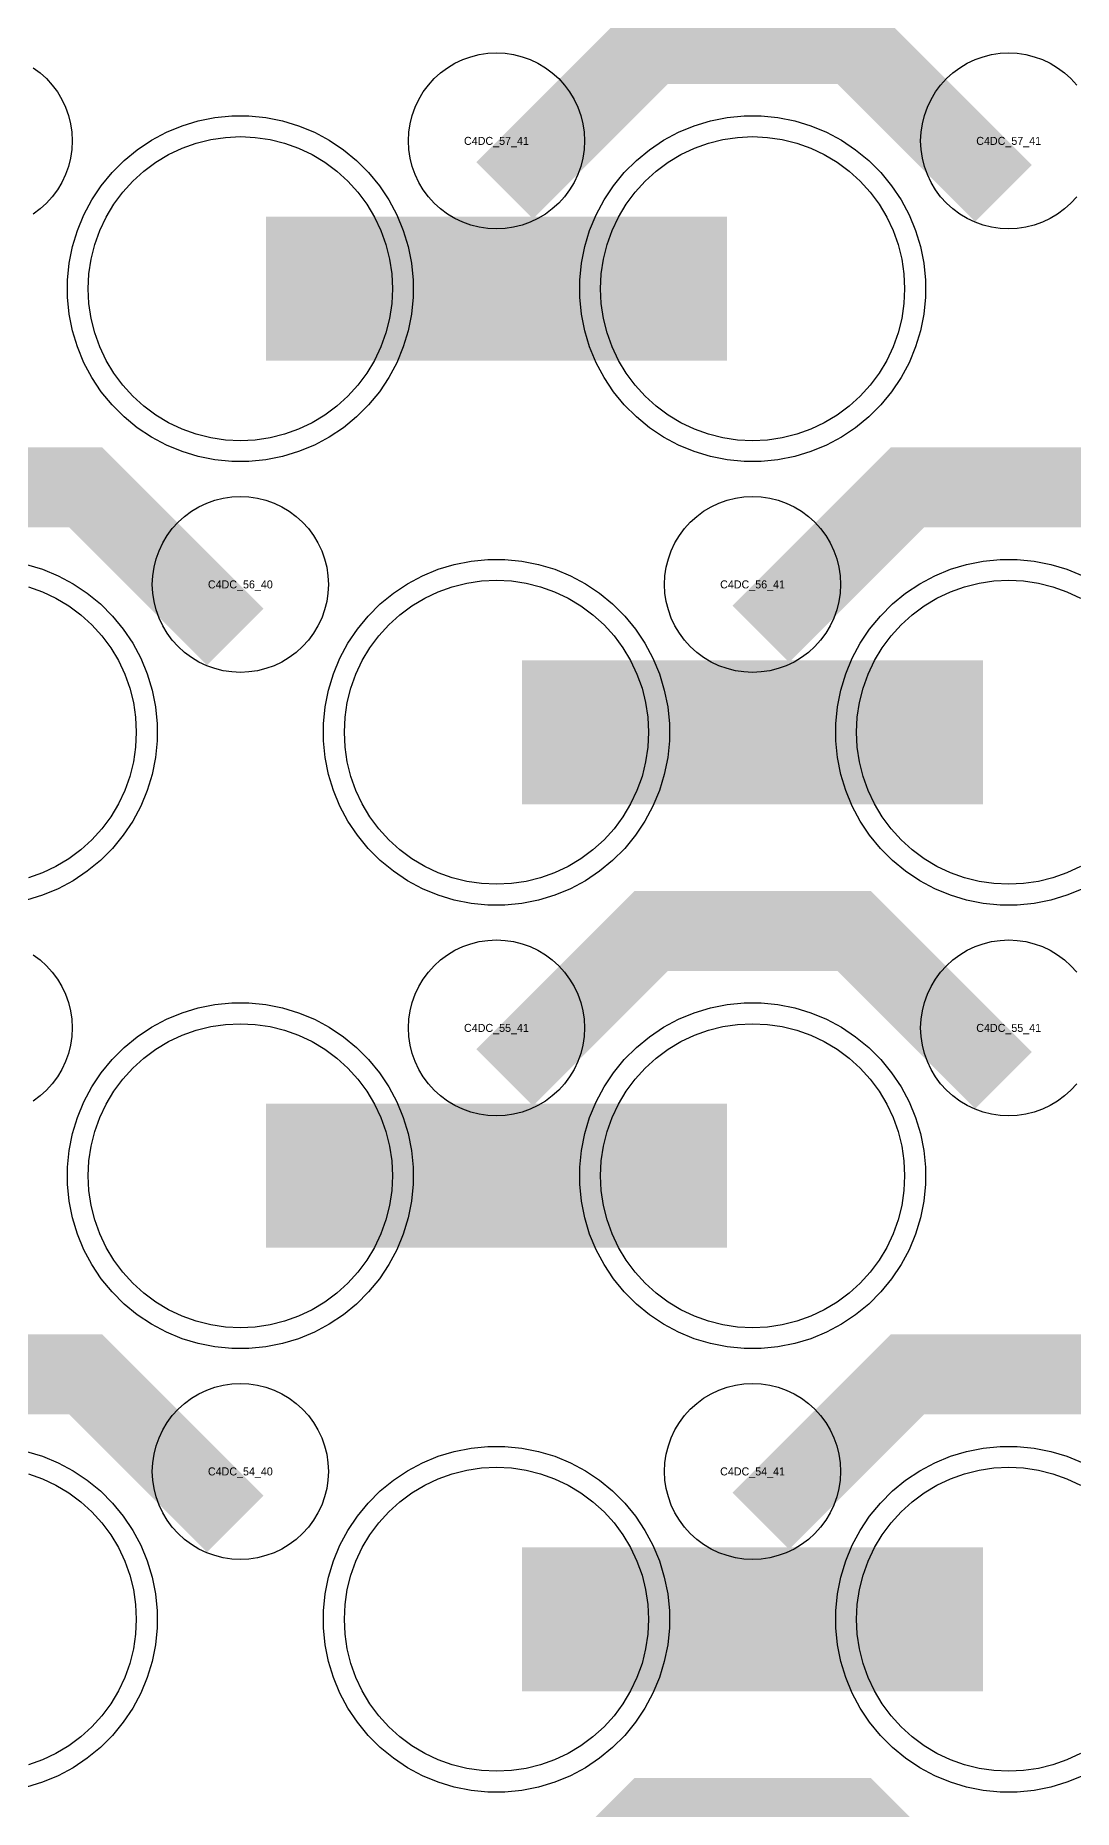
# Model space of a CAD drawing. Extents: x -11880 to 11880, y -14992 to 14992.
# Drawn here: x 976 to 1300, y -7417 to -6862 of the extents above; entities that cross this region are included whole.
import ezdxf
from ezdxf.enums import TextEntityAlignment as Align

# ---------------------------------------------------------------- set-up
doc = ezdxf.new("R2010")
doc.units = 0
doc.header["$MEASUREMENT"] = 0
for name, color, linetype in [('GDS_775_DT_237', 138, 'CONTINUOUS'), ('RDL1_FS', 34, 'CONTINUOUS'), ('RDL_BS', 160, 'CONTINUOUS')]:
    doc.layers.add(name, color=color, linetype=linetype)

msp = doc.modelspace()

# ---------------------------------------------------------------- linework, layer by layer
at = {"layer": 'RDL1_FS'}
for points in [[(1040, -6988.919), (1035.343, -6988.69), (1030.732, -6988.006), (1026.209, -6986.874), (1021.819, -6985.302), (1017.605, -6983.31), (1013.605, -6980.912), (1009.86, -6978.134), (1006.406, -6975.004), (1003.276, -6971.55), (1000.498, -6967.805), (998.1, -6963.805), (996.108, -6959.591), (994.536, -6955.201), (993.404, -6950.678), (992.72, -6946.067), (992.491, -6941.41), (992.72, -6936.753), (993.404, -6932.142), (994.536, -6927.619), (996.108, -6923.229), (998.1, -6919.015), (1000.498, -6915.015), (1003.276, -6911.27), (1006.406, -6907.816), (1009.86, -6904.686), (1013.605, -6901.908), (1017.605, -6899.51), (1021.819, -6897.518), (1026.209, -6895.946), (1030.732, -6894.814), (1035.343, -6894.13), (1040, -6893.901), (1044.657, -6894.13), (1049.268, -6894.814), (1053.791, -6895.946), (1058.181, -6897.518), (1062.395, -6899.51), (1066.395, -6901.908), (1070.14, -6904.686), (1073.594, -6907.816), (1076.724, -6911.27), (1079.502, -6915.015), (1081.9, -6919.015), (1083.892, -6923.229), (1085.464, -6927.619), (1086.596, -6932.142), (1087.28, -6936.753), (1087.509, -6941.41), (1087.28, -6946.067), (1086.596, -6950.678), (1085.464, -6955.201), (1083.892, -6959.591), (1081.9, -6963.805), (1079.502, -6967.805), (1076.724, -6971.55), (1073.594, -6975.004), (1070.14, -6978.134), (1066.395, -6980.912), (1062.395, -6983.31), (1058.181, -6985.302), (1053.791, -6986.874), (1049.268, -6988.006), (1044.657, -6988.69)], [(1200, -6988.919), (1195.343, -6988.69), (1190.732, -6988.006), (1186.209, -6986.874), (1181.819, -6985.302), (1177.605, -6983.31), (1173.605, -6980.912), (1169.86, -6978.134), (1166.406, -6975.004), (1163.276, -6971.55), (1160.498, -6967.805), (1158.1, -6963.805), (1156.108, -6959.591), (1154.536, -6955.201), (1153.404, -6950.678), (1152.72, -6946.067), (1152.491, -6941.41), (1152.72, -6936.753), (1153.404, -6932.142), (1154.536, -6927.619), (1156.108, -6923.229), (1158.1, -6919.015), (1160.498, -6915.015), (1163.276, -6911.27), (1166.406, -6907.816), (1169.86, -6904.686), (1173.605, -6901.908), (1177.605, -6899.51), (1181.819, -6897.518), (1186.209, -6895.946), (1190.732, -6894.814), (1195.343, -6894.13), (1200, -6893.901), (1204.657, -6894.13), (1209.268, -6894.814), (1213.791, -6895.946), (1218.181, -6897.518), (1222.395, -6899.51), (1226.395, -6901.908), (1230.14, -6904.686), (1233.594, -6907.816), (1236.724, -6911.27), (1239.502, -6915.015), (1241.9, -6919.015), (1243.892, -6923.229), (1245.464, -6927.619), (1246.596, -6932.142), (1247.28, -6936.753), (1247.509, -6941.41), (1247.28, -6946.067), (1246.596, -6950.678), (1245.464, -6955.201), (1243.892, -6959.591), (1241.9, -6963.805), (1239.502, -6967.805), (1236.724, -6971.55), (1233.594, -6975.004), (1230.14, -6978.134), (1226.395, -6980.912), (1222.395, -6983.31), (1218.181, -6985.302), (1213.791, -6986.874), (1209.268, -6988.006), (1204.657, -6988.69)], [(1120, -7127.484), (1115.343, -7127.255), (1110.732, -7126.571), (1106.209, -7125.439), (1101.819, -7123.867), (1097.605, -7121.875), (1093.605, -7119.477), (1089.86, -7116.699), (1086.406, -7113.569), (1083.276, -7110.115), (1080.498, -7106.37), (1078.1, -7102.37), (1076.108, -7098.156), (1074.536, -7093.766), (1073.404, -7089.243), (1072.72, -7084.632), (1072.491, -7079.975), (1072.72, -7075.318), (1073.404, -7070.707), (1074.536, -7066.184), (1076.108, -7061.794), (1078.1, -7057.58), (1080.498, -7053.58), (1083.276, -7049.835), (1086.406, -7046.381), (1089.86, -7043.251), (1093.605, -7040.473), (1097.605, -7038.075), (1101.819, -7036.083), (1106.209, -7034.511), (1110.732, -7033.379), (1115.343, -7032.695), (1120, -7032.466), (1124.657, -7032.695), (1129.268, -7033.379), (1133.791, -7034.511), (1138.181, -7036.083), (1142.395, -7038.075), (1146.395, -7040.473), (1150.14, -7043.251), (1153.594, -7046.381), (1156.724, -7049.835), (1159.502, -7053.58), (1161.9, -7057.58), (1163.892, -7061.794), (1165.464, -7066.184), (1166.596, -7070.707), (1167.28, -7075.318), (1167.509, -7079.975), (1167.28, -7084.632), (1166.596, -7089.243), (1165.464, -7093.766), (1163.892, -7098.156), (1161.9, -7102.37), (1159.502, -7106.37), (1156.724, -7110.115), (1153.594, -7113.569), (1150.14, -7116.699), (1146.395, -7119.477), (1142.395, -7121.875), (1138.181, -7123.867), (1133.791, -7125.439), (1129.268, -7126.571), (1124.657, -7127.255)], [(1040, -7266.049), (1035.343, -7265.82), (1030.732, -7265.136), (1026.209, -7264.004), (1021.819, -7262.432), (1017.605, -7260.44), (1013.605, -7258.042), (1009.86, -7255.264), (1006.406, -7252.134), (1003.276, -7248.68), (1000.498, -7244.935), (998.1, -7240.935), (996.108, -7236.721), (994.536, -7232.331), (993.404, -7227.808), (992.72, -7223.197), (992.491, -7218.54), (992.72, -7213.883), (993.404, -7209.272), (994.536, -7204.749), (996.108, -7200.359), (998.1, -7196.145), (1000.498, -7192.145), (1003.276, -7188.4), (1006.406, -7184.946), (1009.86, -7181.816), (1013.605, -7179.038), (1017.605, -7176.64), (1021.819, -7174.648), (1026.209, -7173.076), (1030.732, -7171.944), (1035.343, -7171.26), (1040, -7171.031), (1044.657, -7171.26), (1049.268, -7171.944), (1053.791, -7173.076), (1058.181, -7174.648), (1062.395, -7176.64), (1066.395, -7179.038), (1070.14, -7181.816), (1073.594, -7184.946), (1076.724, -7188.4), (1079.502, -7192.145), (1081.9, -7196.145), (1083.892, -7200.359), (1085.464, -7204.749), (1086.596, -7209.272), (1087.28, -7213.883), (1087.509, -7218.54), (1087.28, -7223.197), (1086.596, -7227.808), (1085.464, -7232.331), (1083.892, -7236.721), (1081.9, -7240.935), (1079.502, -7244.935), (1076.724, -7248.68), (1073.594, -7252.134), (1070.14, -7255.264), (1066.395, -7258.042), (1062.395, -7260.44), (1058.181, -7262.432), (1053.791, -7264.004), (1049.268, -7265.136), (1044.657, -7265.82)], [(1200, -7266.049), (1195.343, -7265.82), (1190.732, -7265.136), (1186.209, -7264.004), (1181.819, -7262.432), (1177.605, -7260.44), (1173.605, -7258.042), (1169.86, -7255.264), (1166.406, -7252.134), (1163.276, -7248.68), (1160.498, -7244.935), (1158.1, -7240.935), (1156.108, -7236.721), (1154.536, -7232.331), (1153.404, -7227.808), (1152.72, -7223.197), (1152.491, -7218.54), (1152.72, -7213.883), (1153.404, -7209.272), (1154.536, -7204.749), (1156.108, -7200.359), (1158.1, -7196.145), (1160.498, -7192.145), (1163.276, -7188.4), (1166.406, -7184.946), (1169.86, -7181.816), (1173.605, -7179.038), (1177.605, -7176.64), (1181.819, -7174.648), (1186.209, -7173.076), (1190.732, -7171.944), (1195.343, -7171.26), (1200, -7171.031), (1204.657, -7171.26), (1209.268, -7171.944), (1213.791, -7173.076), (1218.181, -7174.648), (1222.395, -7176.64), (1226.395, -7179.038), (1230.14, -7181.816), (1233.594, -7184.946), (1236.724, -7188.4), (1239.502, -7192.145), (1241.9, -7196.145), (1243.892, -7200.359), (1245.464, -7204.749), (1246.596, -7209.272), (1247.28, -7213.883), (1247.509, -7218.54), (1247.28, -7223.197), (1246.596, -7227.808), (1245.464, -7232.331), (1243.892, -7236.721), (1241.9, -7240.935), (1239.502, -7244.935), (1236.724, -7248.68), (1233.594, -7252.134), (1230.14, -7255.264), (1226.395, -7258.042), (1222.395, -7260.44), (1218.181, -7262.432), (1213.791, -7264.004), (1209.268, -7265.136), (1204.657, -7265.82)], [(1120, -7404.614), (1115.343, -7404.385), (1110.732, -7403.701), (1106.209, -7402.569), (1101.819, -7400.997), (1097.605, -7399.005), (1093.605, -7396.607), (1089.86, -7393.829), (1086.406, -7390.699), (1083.276, -7387.245), (1080.498, -7383.5), (1078.1, -7379.5), (1076.108, -7375.286), (1074.536, -7370.896), (1073.404, -7366.373), (1072.72, -7361.762), (1072.491, -7357.105), (1072.72, -7352.448), (1073.404, -7347.837), (1074.536, -7343.314), (1076.108, -7338.924), (1078.1, -7334.71), (1080.498, -7330.71), (1083.276, -7326.965), (1086.406, -7323.511), (1089.86, -7320.381), (1093.605, -7317.603), (1097.605, -7315.205), (1101.819, -7313.213), (1106.209, -7311.641), (1110.732, -7310.509), (1115.343, -7309.825), (1120, -7309.596), (1124.657, -7309.825), (1129.268, -7310.509), (1133.791, -7311.641), (1138.181, -7313.213), (1142.395, -7315.205), (1146.395, -7317.603), (1150.14, -7320.381), (1153.594, -7323.511), (1156.724, -7326.965), (1159.502, -7330.71), (1161.9, -7334.71), (1163.892, -7338.924), (1165.464, -7343.314), (1166.596, -7347.837), (1167.28, -7352.448), (1167.509, -7357.105), (1167.28, -7361.762), (1166.596, -7366.373), (1165.464, -7370.896), (1163.892, -7375.286), (1161.9, -7379.5), (1159.502, -7383.5), (1156.724, -7387.245), (1153.594, -7390.699), (1150.14, -7393.829), (1146.395, -7396.607), (1142.395, -7399.005), (1138.181, -7400.997), (1133.791, -7402.569), (1129.268, -7403.701), (1124.657, -7404.385)]]:
    msp.add_lwpolyline(points, close=True, dxfattribs=at)
for points in [[(1048.002, -6941.41, 45, 45, 0), (1120.002, -6941.41, 45, 45, 0)], [(1120.002, -6941.41, 45, 45, 0), (1192.002, -6941.41, 45, 45, 0)], [(1128.002, -7079.975, 45, 45, 0), (1200.002, -7079.975, 45, 45, 0)], [(1200.002, -7079.975, 45, 45, 0), (1272.002, -7079.975, 45, 45, 0)], [(1048.002, -7218.54, 45, 45, 0), (1120.002, -7218.54, 45, 45, 0)], [(1120.002, -7218.54, 45, 45, 0), (1192.002, -7218.54, 45, 45, 0)], [(1128.002, -7357.105, 45, 45, 0), (1200.002, -7357.105, 45, 45, 0)], [(1200.002, -7357.105, 45, 45, 0), (1272.002, -7357.105, 45, 45, 0)]]:
    msp.add_lwpolyline(points, format="xyseb", dxfattribs=at)
for points in [[(1302.395, -7121.875), (1298.181, -7123.867), (1293.791, -7125.439), (1289.268, -7126.571), (1284.657, -7127.255), (1280, -7127.484), (1275.343, -7127.255), (1270.732, -7126.571), (1266.209, -7125.439), (1261.819, -7123.867), (1257.605, -7121.875), (1253.605, -7119.477), (1249.86, -7116.699), (1246.406, -7113.569), (1243.276, -7110.115), (1240.498, -7106.37), (1238.1, -7102.37), (1236.108, -7098.156), (1234.536, -7093.766), (1233.404, -7089.243), (1232.72, -7084.632), (1232.491, -7079.975), (1232.72, -7075.318), (1233.404, -7070.707), (1234.536, -7066.184), (1236.108, -7061.794), (1238.1, -7057.58), (1240.498, -7053.58), (1243.276, -7049.835), (1246.406, -7046.381), (1249.86, -7043.251), (1253.605, -7040.473), (1257.605, -7038.075), (1261.819, -7036.083), (1266.209, -7034.511), (1270.732, -7033.379), (1275.343, -7032.695), (1280, -7032.466), (1284.657, -7032.695), (1289.268, -7033.379), (1293.791, -7034.511), (1298.181, -7036.083), (1302.395, -7038.075)], [(973.791, -7034.511), (978.181, -7036.083), (982.395, -7038.075), (986.395, -7040.473), (990.14, -7043.251), (993.594, -7046.381), (996.724, -7049.835), (999.502, -7053.58), (1001.9, -7057.58), (1003.892, -7061.794), (1005.464, -7066.184), (1006.596, -7070.707), (1007.28, -7075.318), (1007.509, -7079.975), (1007.28, -7084.632), (1006.596, -7089.243), (1005.464, -7093.766), (1003.892, -7098.156), (1001.9, -7102.37), (999.502, -7106.37), (996.724, -7110.115), (993.594, -7113.569), (990.14, -7116.699), (986.395, -7119.477), (982.395, -7121.875), (978.181, -7123.867), (973.791, -7125.439)], [(1302.395, -7399.005), (1298.181, -7400.997), (1293.791, -7402.569), (1289.268, -7403.701), (1284.657, -7404.385), (1280, -7404.614), (1275.343, -7404.385), (1270.732, -7403.701), (1266.209, -7402.569), (1261.819, -7400.997), (1257.605, -7399.005), (1253.605, -7396.607), (1249.86, -7393.829), (1246.406, -7390.699), (1243.276, -7387.245), (1240.498, -7383.5), (1238.1, -7379.5), (1236.108, -7375.286), (1234.536, -7370.896), (1233.404, -7366.373), (1232.72, -7361.762), (1232.491, -7357.105), (1232.72, -7352.448), (1233.404, -7347.837), (1234.536, -7343.314), (1236.108, -7338.924), (1238.1, -7334.71), (1240.498, -7330.71), (1243.276, -7326.965), (1246.406, -7323.511), (1249.86, -7320.381), (1253.605, -7317.603), (1257.605, -7315.205), (1261.819, -7313.213), (1266.209, -7311.641), (1270.732, -7310.509), (1275.343, -7309.825), (1280, -7309.596), (1284.657, -7309.825), (1289.268, -7310.509), (1293.791, -7311.641), (1298.181, -7313.213), (1302.395, -7315.205)], [(973.791, -7311.641), (978.181, -7313.213), (982.395, -7315.205), (986.395, -7317.603), (990.14, -7320.381), (993.594, -7323.511), (996.724, -7326.965), (999.502, -7330.71), (1001.9, -7334.71), (1003.892, -7338.924), (1005.464, -7343.314), (1006.596, -7347.837), (1007.28, -7352.448), (1007.509, -7357.105), (1007.28, -7361.762), (1006.596, -7366.373), (1005.464, -7370.896), (1003.892, -7375.286), (1001.9, -7379.5), (999.502, -7383.5), (996.724, -7387.245), (993.594, -7390.699), (990.14, -7393.829), (986.395, -7396.607), (982.395, -7399.005), (978.181, -7400.997), (973.791, -7402.569)]]:
    msp.add_lwpolyline(points, dxfattribs=at)
at = {"layer": 'RDL_BS'}
for points in [[(1122.562, -6910.724, 25, 25, 0), (1168.377, -6864.909, 25, 25, 0), (1201.93, -6864.909, 25, 25, 0)], [(1278.401, -6911.623, 25, 25, 0), (1231.687, -6864.909, 25, 25, 0), (1201.929, -6864.909, 25, 25, 0)], [(1038.401, -7050.188, 25, 25, 0), (991.687, -7003.474, 25, 25, 0), (961.929, -7003.474, 25, 25, 0)], [(1202.562, -7049.289, 25, 25, 0), (1248.377, -7003.474, 25, 25, 0), (1281.93, -7003.474, 25, 25, 0)], [(1358.401, -7050.188, 25, 25, 0), (1311.687, -7003.474, 25, 25, 0), (1281.929, -7003.474, 25, 25, 0)], [(1122.562, -7187.854, 25, 25, 0), (1168.377, -7142.039, 25, 25, 0), (1201.93, -7142.039, 25, 25, 0)], [(1278.401, -7188.753, 25, 25, 0), (1231.687, -7142.039, 25, 25, 0), (1201.929, -7142.039, 25, 25, 0)], [(1038.401, -7327.318, 25, 25, 0), (991.687, -7280.604, 25, 25, 0), (961.929, -7280.604, 25, 25, 0)], [(1202.562, -7326.419, 25, 25, 0), (1248.377, -7280.604, 25, 25, 0), (1281.93, -7280.604, 25, 25, 0)], [(1358.401, -7327.318, 25, 25, 0), (1311.687, -7280.604, 25, 25, 0), (1281.929, -7280.604, 25, 25, 0)], [(1122.562, -7464.984, 25, 25, 0), (1168.377, -7419.169, 25, 25, 0), (1201.93, -7419.169, 25, 25, 0)], [(1278.401, -7465.883, 25, 25, 0), (1231.687, -7419.169, 25, 25, 0), (1201.929, -7419.169, 25, 25, 0)]]:
    msp.add_lwpolyline(points, format="xyseb", dxfattribs=at)
for points in [[(975.28, -6872.365), (977.443, -6873.968), (979.442, -6875.78), (981.254, -6877.779), (982.857, -6879.942), (984.25, -6882.266), (985.402, -6884.703), (986.309, -6887.238), (986.966, -6889.857), (987.362, -6892.529), (987.494, -6895.222), (987.362, -6897.915), (986.966, -6900.587), (986.309, -6903.206), (985.402, -6905.741), (984.25, -6908.178), (982.857, -6910.502), (981.254, -6912.665), (979.442, -6914.664), (977.443, -6916.476), (975.28, -6918.079)], [(1301.254, -6912.665), (1299.442, -6914.664), (1297.443, -6916.476), (1295.28, -6918.079), (1292.956, -6919.472), (1290.519, -6920.624), (1287.984, -6921.531), (1285.365, -6922.188), (1282.693, -6922.584), (1280, -6922.716), (1277.307, -6922.584), (1274.635, -6922.188), (1272.016, -6921.531), (1269.481, -6920.624), (1267.044, -6919.472), (1264.72, -6918.079), (1262.557, -6916.476), (1260.558, -6914.664), (1258.746, -6912.665), (1257.143, -6910.502), (1255.75, -6908.178), (1254.598, -6905.741), (1253.691, -6903.206), (1253.034, -6900.587), (1252.638, -6897.915), (1252.506, -6895.222), (1252.638, -6892.529), (1253.034, -6889.857), (1253.691, -6887.238), (1254.598, -6884.703), (1255.75, -6882.266), (1257.143, -6879.942), (1258.746, -6877.779), (1260.558, -6875.78), (1262.557, -6873.968), (1264.72, -6872.365), (1267.044, -6870.972), (1269.481, -6869.82), (1272.016, -6868.913), (1274.635, -6868.256), (1277.307, -6867.86), (1280, -6867.728), (1282.693, -6867.86), (1285.365, -6868.256), (1287.984, -6868.913), (1290.519, -6869.82), (1292.956, -6870.972), (1295.28, -6872.365), (1297.443, -6873.968), (1299.442, -6875.78), (1301.254, -6877.779)], [(973.165, -7027.538), (978.205, -7029.069), (983.115, -7031.1), (987.777, -7033.592), (992.191, -7036.539), (996.292, -7039.901), (1000.074, -7043.683), (1003.436, -7047.784), (1006.383, -7052.198), (1008.875, -7056.86), (1010.906, -7061.77), (1012.437, -7066.81), (1013.483, -7072.037), (1014, -7077.331), (1014, -7082.619), (1013.483, -7087.913), (1012.437, -7093.14), (1010.906, -7098.18), (1008.875, -7103.09), (1006.383, -7107.752), (1003.436, -7112.166), (1000.074, -7116.267), (996.292, -7120.049), (992.191, -7123.411), (987.777, -7126.358), (983.115, -7128.85), (978.205, -7130.881), (973.165, -7132.412)], [(1303.115, -7128.85), (1298.205, -7130.881), (1293.165, -7132.412), (1287.938, -7133.458), (1282.644, -7133.975), (1277.356, -7133.975), (1272.062, -7133.458), (1266.835, -7132.412), (1261.795, -7130.881), (1256.885, -7128.85), (1252.223, -7126.358), (1247.809, -7123.411), (1243.708, -7120.049), (1239.926, -7116.267), (1236.564, -7112.166), (1233.617, -7107.752), (1231.125, -7103.09), (1229.094, -7098.18), (1227.563, -7093.14), (1226.517, -7087.913), (1226, -7082.619), (1226, -7077.331), (1226.517, -7072.037), (1227.563, -7066.81), (1229.094, -7061.77), (1231.125, -7056.86), (1233.617, -7052.198), (1236.564, -7047.784), (1239.926, -7043.683), (1243.708, -7039.901), (1247.809, -7036.539), (1252.223, -7033.592), (1256.885, -7031.1), (1261.795, -7029.069), (1266.835, -7027.538), (1272.062, -7026.492), (1277.356, -7025.975), (1282.644, -7025.975), (1287.938, -7026.492), (1293.165, -7027.538), (1298.205, -7029.069), (1303.115, -7031.1)], [(975.28, -7149.495), (977.443, -7151.098), (979.442, -7152.91), (981.254, -7154.909), (982.857, -7157.072), (984.25, -7159.396), (985.402, -7161.833), (986.309, -7164.368), (986.966, -7166.987), (987.362, -7169.659), (987.494, -7172.352), (987.362, -7175.045), (986.966, -7177.717), (986.309, -7180.336), (985.402, -7182.871), (984.25, -7185.308), (982.857, -7187.632), (981.254, -7189.795), (979.442, -7191.794), (977.443, -7193.606), (975.28, -7195.209)], [(1301.254, -7189.795), (1299.442, -7191.794), (1297.443, -7193.606), (1295.28, -7195.209), (1292.956, -7196.602), (1290.519, -7197.754), (1287.984, -7198.661), (1285.365, -7199.318), (1282.693, -7199.714), (1280, -7199.846), (1277.307, -7199.714), (1274.635, -7199.318), (1272.016, -7198.661), (1269.481, -7197.754), (1267.044, -7196.602), (1264.72, -7195.209), (1262.557, -7193.606), (1260.558, -7191.794), (1258.746, -7189.795), (1257.143, -7187.632), (1255.75, -7185.308), (1254.598, -7182.871), (1253.691, -7180.336), (1253.034, -7177.717), (1252.638, -7175.045), (1252.506, -7172.352), (1252.638, -7169.659), (1253.034, -7166.987), (1253.691, -7164.368), (1254.598, -7161.833), (1255.75, -7159.396), (1257.143, -7157.072), (1258.746, -7154.909), (1260.558, -7152.91), (1262.557, -7151.098), (1264.72, -7149.495), (1267.044, -7148.102), (1269.481, -7146.95), (1272.016, -7146.043), (1274.635, -7145.386), (1277.307, -7144.99), (1280, -7144.858), (1282.693, -7144.99), (1285.365, -7145.386), (1287.984, -7146.043), (1290.519, -7146.95), (1292.956, -7148.102), (1295.28, -7149.495), (1297.443, -7151.098), (1299.442, -7152.91), (1301.254, -7154.909)], [(973.165, -7304.668), (978.205, -7306.199), (983.115, -7308.23), (987.777, -7310.722), (992.191, -7313.669), (996.292, -7317.031), (1000.074, -7320.813), (1003.436, -7324.914), (1006.383, -7329.328), (1008.875, -7333.99), (1010.906, -7338.9), (1012.437, -7343.94), (1013.483, -7349.167), (1014, -7354.461), (1014, -7359.749), (1013.483, -7365.043), (1012.437, -7370.27), (1010.906, -7375.31), (1008.875, -7380.22), (1006.383, -7384.882), (1003.436, -7389.296), (1000.074, -7393.397), (996.292, -7397.179), (992.191, -7400.541), (987.777, -7403.488), (983.115, -7405.98), (978.205, -7408.011), (973.165, -7409.542)], [(1303.115, -7405.98), (1298.205, -7408.011), (1293.165, -7409.542), (1287.938, -7410.588), (1282.644, -7411.105), (1277.356, -7411.105), (1272.062, -7410.588), (1266.835, -7409.542), (1261.795, -7408.011), (1256.885, -7405.98), (1252.223, -7403.488), (1247.809, -7400.541), (1243.708, -7397.179), (1239.926, -7393.397), (1236.564, -7389.296), (1233.617, -7384.882), (1231.125, -7380.22), (1229.094, -7375.31), (1227.563, -7370.27), (1226.517, -7365.043), (1226, -7359.749), (1226, -7354.461), (1226.517, -7349.167), (1227.563, -7343.94), (1229.094, -7338.9), (1231.125, -7333.99), (1233.617, -7329.328), (1236.564, -7324.914), (1239.926, -7320.813), (1243.708, -7317.031), (1247.809, -7313.669), (1252.223, -7310.722), (1256.885, -7308.23), (1261.795, -7306.199), (1266.835, -7304.668), (1272.062, -7303.622), (1277.356, -7303.105), (1282.644, -7303.105), (1287.938, -7303.622), (1293.165, -7304.668), (1298.205, -7306.199), (1303.115, -7308.23)]]:
    msp.add_lwpolyline(points, dxfattribs=at)
for points in [[(1120, -6922.716), (1117.307, -6922.584), (1114.635, -6922.188), (1112.016, -6921.531), (1109.481, -6920.624), (1107.044, -6919.472), (1104.72, -6918.079), (1102.557, -6916.476), (1100.558, -6914.664), (1098.746, -6912.665), (1097.143, -6910.502), (1095.75, -6908.178), (1094.598, -6905.741), (1093.691, -6903.206), (1093.034, -6900.587), (1092.638, -6897.915), (1092.506, -6895.222), (1092.638, -6892.529), (1093.034, -6889.857), (1093.691, -6887.238), (1094.598, -6884.703), (1095.75, -6882.266), (1097.143, -6879.942), (1098.746, -6877.779), (1100.558, -6875.78), (1102.557, -6873.968), (1104.72, -6872.365), (1107.044, -6870.972), (1109.481, -6869.82), (1112.016, -6868.913), (1114.635, -6868.256), (1117.307, -6867.86), (1120, -6867.728), (1122.693, -6867.86), (1125.365, -6868.256), (1127.984, -6868.913), (1130.519, -6869.82), (1132.956, -6870.972), (1135.28, -6872.365), (1137.443, -6873.968), (1139.442, -6875.78), (1141.254, -6877.779), (1142.857, -6879.942), (1144.25, -6882.266), (1145.402, -6884.703), (1146.309, -6887.238), (1146.966, -6889.857), (1147.362, -6892.529), (1147.494, -6895.222), (1147.362, -6897.915), (1146.966, -6900.587), (1146.309, -6903.206), (1145.402, -6905.741), (1144.25, -6908.178), (1142.857, -6910.502), (1141.254, -6912.665), (1139.442, -6914.664), (1137.443, -6916.476), (1135.28, -6918.079), (1132.956, -6919.472), (1130.519, -6920.624), (1127.984, -6921.531), (1125.365, -6922.188), (1122.693, -6922.584)], [(1037.356, -6995.41), (1032.062, -6994.893), (1026.835, -6993.847), (1021.795, -6992.316), (1016.885, -6990.285), (1012.223, -6987.793), (1007.809, -6984.846), (1003.708, -6981.484), (999.926, -6977.702), (996.564, -6973.601), (993.617, -6969.187), (991.125, -6964.525), (989.094, -6959.615), (987.563, -6954.575), (986.517, -6949.348), (986, -6944.054), (986, -6938.766), (986.517, -6933.472), (987.563, -6928.245), (989.094, -6923.205), (991.125, -6918.295), (993.617, -6913.633), (996.564, -6909.219), (999.926, -6905.118), (1003.708, -6901.336), (1007.809, -6897.974), (1012.223, -6895.027), (1016.885, -6892.535), (1021.795, -6890.504), (1026.835, -6888.973), (1032.062, -6887.927), (1037.356, -6887.41), (1042.644, -6887.41), (1047.938, -6887.927), (1053.165, -6888.973), (1058.205, -6890.504), (1063.115, -6892.535), (1067.777, -6895.027), (1072.191, -6897.974), (1076.292, -6901.336), (1080.074, -6905.118), (1083.436, -6909.219), (1086.383, -6913.633), (1088.875, -6918.295), (1090.906, -6923.205), (1092.437, -6928.245), (1093.483, -6933.472), (1094, -6938.766), (1094, -6944.054), (1093.483, -6949.348), (1092.437, -6954.575), (1090.906, -6959.615), (1088.875, -6964.525), (1086.383, -6969.187), (1083.436, -6973.601), (1080.074, -6977.702), (1076.292, -6981.484), (1072.191, -6984.846), (1067.777, -6987.793), (1063.115, -6990.285), (1058.205, -6992.316), (1053.165, -6993.847), (1047.938, -6994.893), (1042.644, -6995.41)], [(1197.356, -6995.41), (1192.062, -6994.893), (1186.835, -6993.847), (1181.795, -6992.316), (1176.885, -6990.285), (1172.223, -6987.793), (1167.809, -6984.846), (1163.708, -6981.484), (1159.926, -6977.702), (1156.564, -6973.601), (1153.617, -6969.187), (1151.125, -6964.525), (1149.094, -6959.615), (1147.563, -6954.575), (1146.517, -6949.348), (1146, -6944.054), (1146, -6938.766), (1146.517, -6933.472), (1147.563, -6928.245), (1149.094, -6923.205), (1151.125, -6918.295), (1153.617, -6913.633), (1156.564, -6909.219), (1159.926, -6905.118), (1163.708, -6901.336), (1167.809, -6897.974), (1172.223, -6895.027), (1176.885, -6892.535), (1181.795, -6890.504), (1186.835, -6888.973), (1192.062, -6887.927), (1197.356, -6887.41), (1202.644, -6887.41), (1207.938, -6887.927), (1213.165, -6888.973), (1218.205, -6890.504), (1223.115, -6892.535), (1227.777, -6895.027), (1232.191, -6897.974), (1236.292, -6901.336), (1240.074, -6905.118), (1243.436, -6909.219), (1246.383, -6913.633), (1248.875, -6918.295), (1250.906, -6923.205), (1252.437, -6928.245), (1253.483, -6933.472), (1254, -6938.766), (1254, -6944.054), (1253.483, -6949.348), (1252.437, -6954.575), (1250.906, -6959.615), (1248.875, -6964.525), (1246.383, -6969.187), (1243.436, -6973.601), (1240.074, -6977.702), (1236.292, -6981.484), (1232.191, -6984.846), (1227.777, -6987.793), (1223.115, -6990.285), (1218.205, -6992.316), (1213.165, -6993.847), (1207.938, -6994.893), (1202.644, -6995.41)], [(1040, -7061.281), (1037.307, -7061.149), (1034.635, -7060.753), (1032.016, -7060.096), (1029.481, -7059.189), (1027.044, -7058.037), (1024.72, -7056.644), (1022.557, -7055.041), (1020.558, -7053.229), (1018.746, -7051.23), (1017.143, -7049.067), (1015.75, -7046.743), (1014.598, -7044.306), (1013.691, -7041.771), (1013.034, -7039.152), (1012.638, -7036.48), (1012.506, -7033.787), (1012.638, -7031.094), (1013.034, -7028.422), (1013.691, -7025.803), (1014.598, -7023.268), (1015.75, -7020.831), (1017.143, -7018.507), (1018.746, -7016.344), (1020.558, -7014.345), (1022.557, -7012.533), (1024.72, -7010.93), (1027.044, -7009.537), (1029.481, -7008.385), (1032.016, -7007.478), (1034.635, -7006.821), (1037.307, -7006.425), (1040, -7006.293), (1042.693, -7006.425), (1045.365, -7006.821), (1047.984, -7007.478), (1050.519, -7008.385), (1052.956, -7009.537), (1055.28, -7010.93), (1057.443, -7012.533), (1059.442, -7014.345), (1061.254, -7016.344), (1062.857, -7018.507), (1064.25, -7020.831), (1065.402, -7023.268), (1066.309, -7025.803), (1066.966, -7028.422), (1067.362, -7031.094), (1067.494, -7033.787), (1067.362, -7036.48), (1066.966, -7039.152), (1066.309, -7041.771), (1065.402, -7044.306), (1064.25, -7046.743), (1062.857, -7049.067), (1061.254, -7051.23), (1059.442, -7053.229), (1057.443, -7055.041), (1055.28, -7056.644), (1052.956, -7058.037), (1050.519, -7059.189), (1047.984, -7060.096), (1045.365, -7060.753), (1042.693, -7061.149)], [(1200, -7061.281), (1197.307, -7061.149), (1194.635, -7060.753), (1192.016, -7060.096), (1189.481, -7059.189), (1187.044, -7058.037), (1184.72, -7056.644), (1182.557, -7055.041), (1180.558, -7053.229), (1178.746, -7051.23), (1177.143, -7049.067), (1175.75, -7046.743), (1174.598, -7044.306), (1173.691, -7041.771), (1173.034, -7039.152), (1172.638, -7036.48), (1172.506, -7033.787), (1172.638, -7031.094), (1173.034, -7028.422), (1173.691, -7025.803), (1174.598, -7023.268), (1175.75, -7020.831), (1177.143, -7018.507), (1178.746, -7016.344), (1180.558, -7014.345), (1182.557, -7012.533), (1184.72, -7010.93), (1187.044, -7009.537), (1189.481, -7008.385), (1192.016, -7007.478), (1194.635, -7006.821), (1197.307, -7006.425), (1200, -7006.293), (1202.693, -7006.425), (1205.365, -7006.821), (1207.984, -7007.478), (1210.519, -7008.385), (1212.956, -7009.537), (1215.28, -7010.93), (1217.443, -7012.533), (1219.442, -7014.345), (1221.254, -7016.344), (1222.857, -7018.507), (1224.25, -7020.831), (1225.402, -7023.268), (1226.309, -7025.803), (1226.966, -7028.422), (1227.362, -7031.094), (1227.494, -7033.787), (1227.362, -7036.48), (1226.966, -7039.152), (1226.309, -7041.771), (1225.402, -7044.306), (1224.25, -7046.743), (1222.857, -7049.067), (1221.254, -7051.23), (1219.442, -7053.229), (1217.443, -7055.041), (1215.28, -7056.644), (1212.956, -7058.037), (1210.519, -7059.189), (1207.984, -7060.096), (1205.365, -7060.753), (1202.693, -7061.149)], [(1117.356, -7133.975), (1112.062, -7133.458), (1106.835, -7132.412), (1101.795, -7130.881), (1096.885, -7128.85), (1092.223, -7126.358), (1087.809, -7123.411), (1083.708, -7120.049), (1079.926, -7116.267), (1076.564, -7112.166), (1073.617, -7107.752), (1071.125, -7103.09), (1069.094, -7098.18), (1067.563, -7093.14), (1066.517, -7087.913), (1066, -7082.619), (1066, -7077.331), (1066.517, -7072.037), (1067.563, -7066.81), (1069.094, -7061.77), (1071.125, -7056.86), (1073.617, -7052.198), (1076.564, -7047.784), (1079.926, -7043.683), (1083.708, -7039.901), (1087.809, -7036.539), (1092.223, -7033.592), (1096.885, -7031.1), (1101.795, -7029.069), (1106.835, -7027.538), (1112.062, -7026.492), (1117.356, -7025.975), (1122.644, -7025.975), (1127.938, -7026.492), (1133.165, -7027.538), (1138.205, -7029.069), (1143.115, -7031.1), (1147.777, -7033.592), (1152.191, -7036.539), (1156.292, -7039.901), (1160.074, -7043.683), (1163.436, -7047.784), (1166.383, -7052.198), (1168.875, -7056.86), (1170.906, -7061.77), (1172.437, -7066.81), (1173.483, -7072.037), (1174, -7077.331), (1174, -7082.619), (1173.483, -7087.913), (1172.437, -7093.14), (1170.906, -7098.18), (1168.875, -7103.09), (1166.383, -7107.752), (1163.436, -7112.166), (1160.074, -7116.267), (1156.292, -7120.049), (1152.191, -7123.411), (1147.777, -7126.358), (1143.115, -7128.85), (1138.205, -7130.881), (1133.165, -7132.412), (1127.938, -7133.458), (1122.644, -7133.975)], [(1120, -7199.846), (1117.307, -7199.714), (1114.635, -7199.318), (1112.016, -7198.661), (1109.481, -7197.754), (1107.044, -7196.602), (1104.72, -7195.209), (1102.557, -7193.606), (1100.558, -7191.794), (1098.746, -7189.795), (1097.143, -7187.632), (1095.75, -7185.308), (1094.598, -7182.871), (1093.691, -7180.336), (1093.034, -7177.717), (1092.638, -7175.045), (1092.506, -7172.352), (1092.638, -7169.659), (1093.034, -7166.987), (1093.691, -7164.368), (1094.598, -7161.833), (1095.75, -7159.396), (1097.143, -7157.072), (1098.746, -7154.909), (1100.558, -7152.91), (1102.557, -7151.098), (1104.72, -7149.495), (1107.044, -7148.102), (1109.481, -7146.95), (1112.016, -7146.043), (1114.635, -7145.386), (1117.307, -7144.99), (1120, -7144.858), (1122.693, -7144.99), (1125.365, -7145.386), (1127.984, -7146.043), (1130.519, -7146.95), (1132.956, -7148.102), (1135.28, -7149.495), (1137.443, -7151.098), (1139.442, -7152.91), (1141.254, -7154.909), (1142.857, -7157.072), (1144.25, -7159.396), (1145.402, -7161.833), (1146.309, -7164.368), (1146.966, -7166.987), (1147.362, -7169.659), (1147.494, -7172.352), (1147.362, -7175.045), (1146.966, -7177.717), (1146.309, -7180.336), (1145.402, -7182.871), (1144.25, -7185.308), (1142.857, -7187.632), (1141.254, -7189.795), (1139.442, -7191.794), (1137.443, -7193.606), (1135.28, -7195.209), (1132.956, -7196.602), (1130.519, -7197.754), (1127.984, -7198.661), (1125.365, -7199.318), (1122.693, -7199.714)], [(1037.356, -7272.54), (1032.062, -7272.023), (1026.835, -7270.977), (1021.795, -7269.446), (1016.885, -7267.415), (1012.223, -7264.923), (1007.809, -7261.976), (1003.708, -7258.614), (999.926, -7254.832), (996.564, -7250.731), (993.617, -7246.317), (991.125, -7241.655), (989.094, -7236.745), (987.563, -7231.705), (986.517, -7226.478), (986, -7221.184), (986, -7215.896), (986.517, -7210.602), (987.563, -7205.375), (989.094, -7200.335), (991.125, -7195.425), (993.617, -7190.763), (996.564, -7186.349), (999.926, -7182.248), (1003.708, -7178.466), (1007.809, -7175.104), (1012.223, -7172.157), (1016.885, -7169.665), (1021.795, -7167.634), (1026.835, -7166.103), (1032.062, -7165.057), (1037.356, -7164.54), (1042.644, -7164.54), (1047.938, -7165.057), (1053.165, -7166.103), (1058.205, -7167.634), (1063.115, -7169.665), (1067.777, -7172.157), (1072.191, -7175.104), (1076.292, -7178.466), (1080.074, -7182.248), (1083.436, -7186.349), (1086.383, -7190.763), (1088.875, -7195.425), (1090.906, -7200.335), (1092.437, -7205.375), (1093.483, -7210.602), (1094, -7215.896), (1094, -7221.184), (1093.483, -7226.478), (1092.437, -7231.705), (1090.906, -7236.745), (1088.875, -7241.655), (1086.383, -7246.317), (1083.436, -7250.731), (1080.074, -7254.832), (1076.292, -7258.614), (1072.191, -7261.976), (1067.777, -7264.923), (1063.115, -7267.415), (1058.205, -7269.446), (1053.165, -7270.977), (1047.938, -7272.023), (1042.644, -7272.54)], [(1197.356, -7272.54), (1192.062, -7272.023), (1186.835, -7270.977), (1181.795, -7269.446), (1176.885, -7267.415), (1172.223, -7264.923), (1167.809, -7261.976), (1163.708, -7258.614), (1159.926, -7254.832), (1156.564, -7250.731), (1153.617, -7246.317), (1151.125, -7241.655), (1149.094, -7236.745), (1147.563, -7231.705), (1146.517, -7226.478), (1146, -7221.184), (1146, -7215.896), (1146.517, -7210.602), (1147.563, -7205.375), (1149.094, -7200.335), (1151.125, -7195.425), (1153.617, -7190.763), (1156.564, -7186.349), (1159.926, -7182.248), (1163.708, -7178.466), (1167.809, -7175.104), (1172.223, -7172.157), (1176.885, -7169.665), (1181.795, -7167.634), (1186.835, -7166.103), (1192.062, -7165.057), (1197.356, -7164.54), (1202.644, -7164.54), (1207.938, -7165.057), (1213.165, -7166.103), (1218.205, -7167.634), (1223.115, -7169.665), (1227.777, -7172.157), (1232.191, -7175.104), (1236.292, -7178.466), (1240.074, -7182.248), (1243.436, -7186.349), (1246.383, -7190.763), (1248.875, -7195.425), (1250.906, -7200.335), (1252.437, -7205.375), (1253.483, -7210.602), (1254, -7215.896), (1254, -7221.184), (1253.483, -7226.478), (1252.437, -7231.705), (1250.906, -7236.745), (1248.875, -7241.655), (1246.383, -7246.317), (1243.436, -7250.731), (1240.074, -7254.832), (1236.292, -7258.614), (1232.191, -7261.976), (1227.777, -7264.923), (1223.115, -7267.415), (1218.205, -7269.446), (1213.165, -7270.977), (1207.938, -7272.023), (1202.644, -7272.54)], [(1040, -7338.411), (1037.307, -7338.279), (1034.635, -7337.883), (1032.016, -7337.226), (1029.481, -7336.319), (1027.044, -7335.167), (1024.72, -7333.774), (1022.557, -7332.171), (1020.558, -7330.359), (1018.746, -7328.36), (1017.143, -7326.197), (1015.75, -7323.873), (1014.598, -7321.436), (1013.691, -7318.901), (1013.034, -7316.282), (1012.638, -7313.61), (1012.506, -7310.917), (1012.638, -7308.224), (1013.034, -7305.552), (1013.691, -7302.933), (1014.598, -7300.398), (1015.75, -7297.961), (1017.143, -7295.637), (1018.746, -7293.474), (1020.558, -7291.475), (1022.557, -7289.663), (1024.72, -7288.06), (1027.044, -7286.667), (1029.481, -7285.515), (1032.016, -7284.608), (1034.635, -7283.951), (1037.307, -7283.555), (1040, -7283.423), (1042.693, -7283.555), (1045.365, -7283.951), (1047.984, -7284.608), (1050.519, -7285.515), (1052.956, -7286.667), (1055.28, -7288.06), (1057.443, -7289.663), (1059.442, -7291.475), (1061.254, -7293.474), (1062.857, -7295.637), (1064.25, -7297.961), (1065.402, -7300.398), (1066.309, -7302.933), (1066.966, -7305.552), (1067.362, -7308.224), (1067.494, -7310.917), (1067.362, -7313.61), (1066.966, -7316.282), (1066.309, -7318.901), (1065.402, -7321.436), (1064.25, -7323.873), (1062.857, -7326.197), (1061.254, -7328.36), (1059.442, -7330.359), (1057.443, -7332.171), (1055.28, -7333.774), (1052.956, -7335.167), (1050.519, -7336.319), (1047.984, -7337.226), (1045.365, -7337.883), (1042.693, -7338.279)], [(1200, -7338.411), (1197.307, -7338.279), (1194.635, -7337.883), (1192.016, -7337.226), (1189.481, -7336.319), (1187.044, -7335.167), (1184.72, -7333.774), (1182.557, -7332.171), (1180.558, -7330.359), (1178.746, -7328.36), (1177.143, -7326.197), (1175.75, -7323.873), (1174.598, -7321.436), (1173.691, -7318.901), (1173.034, -7316.282), (1172.638, -7313.61), (1172.506, -7310.917), (1172.638, -7308.224), (1173.034, -7305.552), (1173.691, -7302.933), (1174.598, -7300.398), (1175.75, -7297.961), (1177.143, -7295.637), (1178.746, -7293.474), (1180.558, -7291.475), (1182.557, -7289.663), (1184.72, -7288.06), (1187.044, -7286.667), (1189.481, -7285.515), (1192.016, -7284.608), (1194.635, -7283.951), (1197.307, -7283.555), (1200, -7283.423), (1202.693, -7283.555), (1205.365, -7283.951), (1207.984, -7284.608), (1210.519, -7285.515), (1212.956, -7286.667), (1215.28, -7288.06), (1217.443, -7289.663), (1219.442, -7291.475), (1221.254, -7293.474), (1222.857, -7295.637), (1224.25, -7297.961), (1225.402, -7300.398), (1226.309, -7302.933), (1226.966, -7305.552), (1227.362, -7308.224), (1227.494, -7310.917), (1227.362, -7313.61), (1226.966, -7316.282), (1226.309, -7318.901), (1225.402, -7321.436), (1224.25, -7323.873), (1222.857, -7326.197), (1221.254, -7328.36), (1219.442, -7330.359), (1217.443, -7332.171), (1215.28, -7333.774), (1212.956, -7335.167), (1210.519, -7336.319), (1207.984, -7337.226), (1205.365, -7337.883), (1202.693, -7338.279)], [(1117.356, -7411.105), (1112.062, -7410.588), (1106.835, -7409.542), (1101.795, -7408.011), (1096.885, -7405.98), (1092.223, -7403.488), (1087.809, -7400.541), (1083.708, -7397.179), (1079.926, -7393.397), (1076.564, -7389.296), (1073.617, -7384.882), (1071.125, -7380.22), (1069.094, -7375.31), (1067.563, -7370.27), (1066.517, -7365.043), (1066, -7359.749), (1066, -7354.461), (1066.517, -7349.167), (1067.563, -7343.94), (1069.094, -7338.9), (1071.125, -7333.99), (1073.617, -7329.328), (1076.564, -7324.914), (1079.926, -7320.813), (1083.708, -7317.031), (1087.809, -7313.669), (1092.223, -7310.722), (1096.885, -7308.23), (1101.795, -7306.199), (1106.835, -7304.668), (1112.062, -7303.622), (1117.356, -7303.105), (1122.644, -7303.105), (1127.938, -7303.622), (1133.165, -7304.668), (1138.205, -7306.199), (1143.115, -7308.23), (1147.777, -7310.722), (1152.191, -7313.669), (1156.292, -7317.031), (1160.074, -7320.813), (1163.436, -7324.914), (1166.383, -7329.328), (1168.875, -7333.99), (1170.906, -7338.9), (1172.437, -7343.94), (1173.483, -7349.167), (1174, -7354.461), (1174, -7359.749), (1173.483, -7365.043), (1172.437, -7370.27), (1170.906, -7375.31), (1168.875, -7380.22), (1166.383, -7384.882), (1163.436, -7389.296), (1160.074, -7393.397), (1156.292, -7397.179), (1152.191, -7400.541), (1147.777, -7403.488), (1143.115, -7405.98), (1138.205, -7408.011), (1133.165, -7409.542), (1127.938, -7410.588), (1122.644, -7411.105)]]:
    msp.add_lwpolyline(points, close=True, dxfattribs=at)

# ---------------------------------------------------------------- texts
at = {"layer": 'GDS_775_DT_237'}
for s, p in [('C4DC_57_41', (1120, -6895.222)), ('C4DC_57_41', (1120, -6895.222)), ('C4DC_57_41', (1280, -6895.222)), ('C4DC_57_41', (1280, -6895.222)), ('C4DC_56_40', (1040, -7033.787)), ('C4DC_56_40', (1040, -7033.787)), ('C4DC_56_41', (1200, -7033.787)), ('C4DC_56_41', (1200, -7033.787)), ('C4DC_55_41', (1120, -7172.352)), ('C4DC_55_41', (1120, -7172.352)), ('C4DC_55_41', (1280, -7172.352)), ('C4DC_55_41', (1280, -7172.352)), ('C4DC_54_40', (1040, -7310.917)), ('C4DC_54_40', (1040, -7310.917)), ('C4DC_54_41', (1200, -7310.917)), ('C4DC_54_41', (1200, -7310.917))]:
    msp.add_text(s, height=2.5, dxfattribs=at).set_placement(p, align=Align.MIDDLE_CENTER)

doc.saveas('drawing.dxf')
